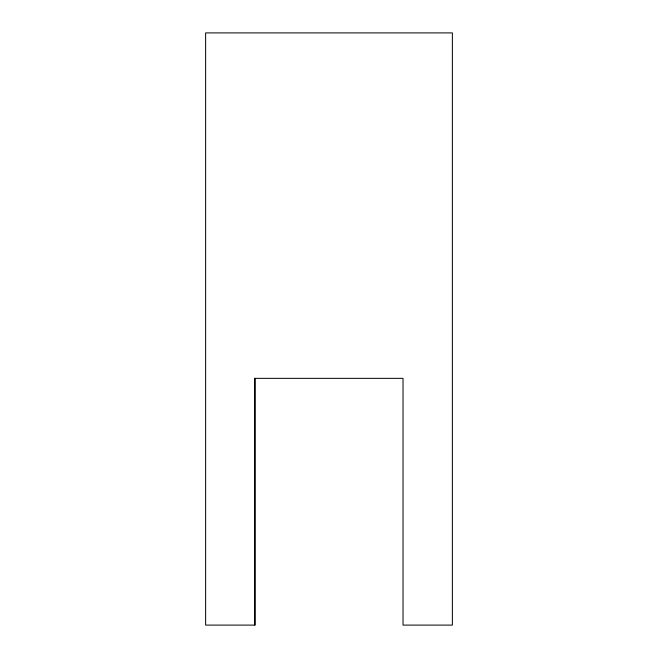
<?xml version="1.0" encoding="UTF-8"?>
<svg xmlns="http://www.w3.org/2000/svg" width="658" height="658" viewBox="0 0 658 658"><rect width="100%" height="100%" fill="white"/><g stroke="black" fill="none" stroke-linecap="round" stroke-linejoin="round"><path stroke-width="0.99" d="M254.975 378.35L254.975 625.1L205.625 625.1L205.625 32.9L452.375 32.9L452.375 625.1L403.025 625.1L403.025 378.35L254.819 378.35L254.819 625.1"/></g></svg>
